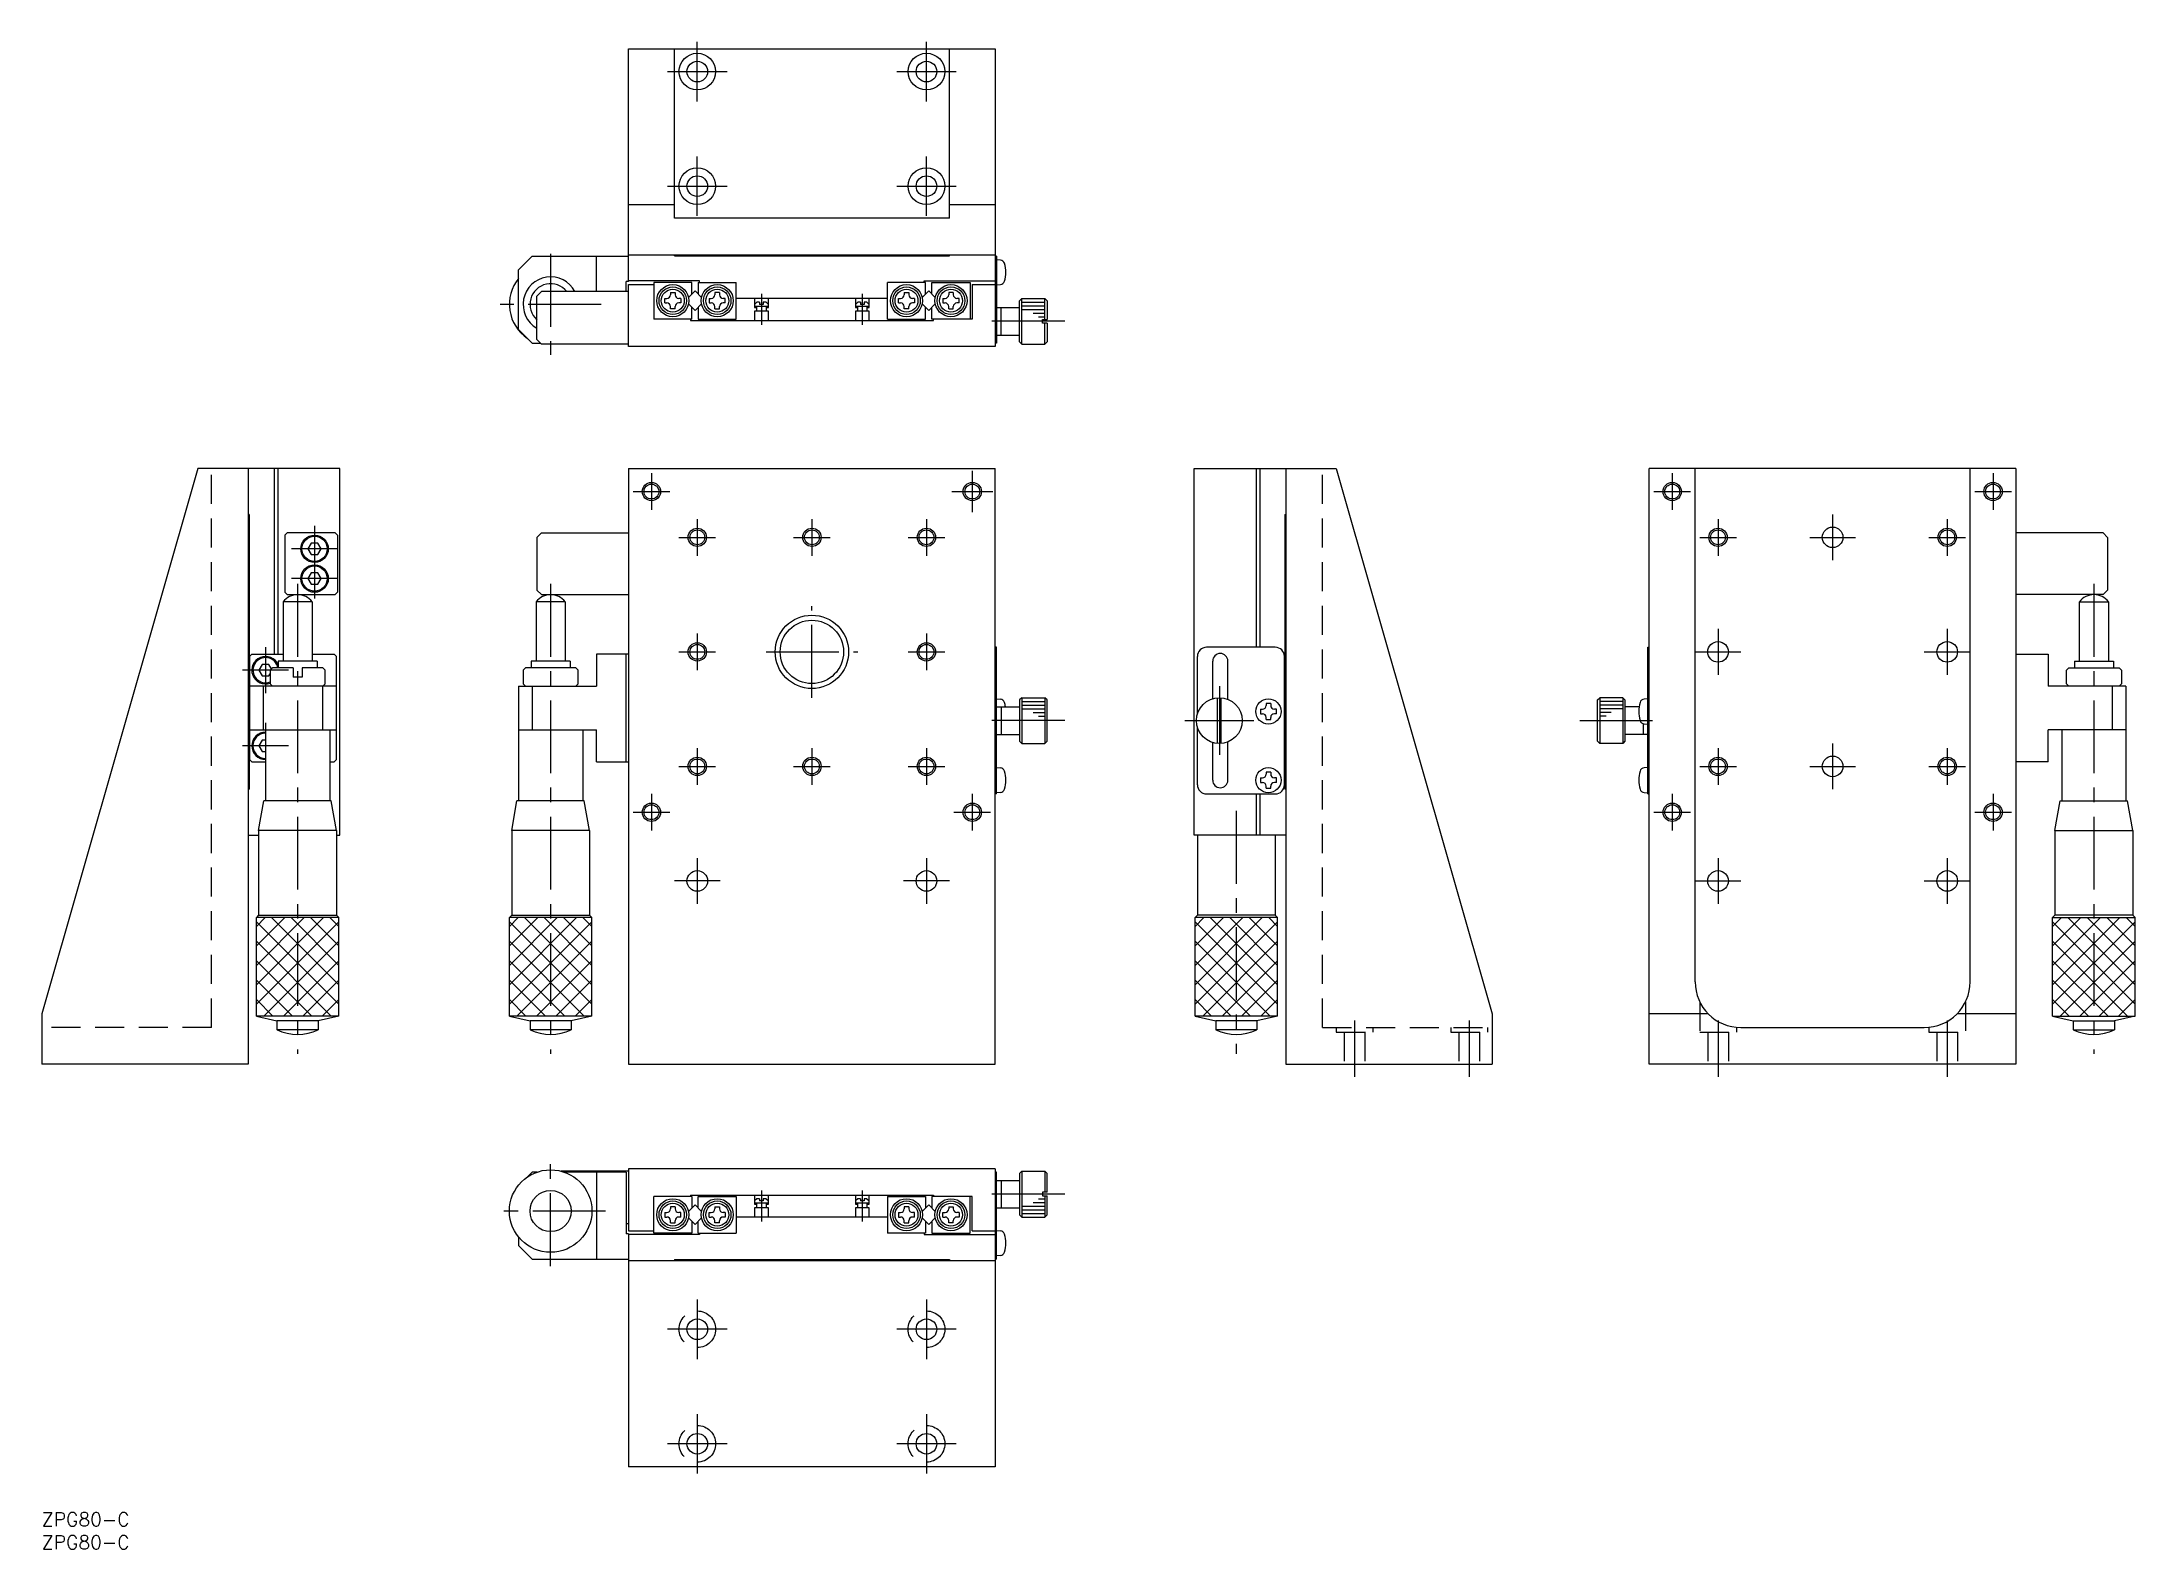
# Model space of a CAD drawing. Extents: x 0 to 457, y -8 to 321.
import ezdxf

# ---------------------------------------------------------------- set-up
doc = ezdxf.new("R2010")
doc.units = 0
doc.header["$LTSCALE"] = 0.5
doc.linetypes.add('CENTER', pattern=[50.8, 31.75, -6.35, 6.35, -6.35])
doc.linetypes.add('DASHED', pattern=[19.05, 12.7, -6.35])
for name, color, linetype in [('MSM_CENTER', 1, 'CENTER'), ('MSM_CONTINUOUS', 7, 'CONTINUOUS'), ('MSM_DASHED', 4, 'DASHED'), ('MSM_NARROW', 5, 'CONTINUOUS'), ('MSM_PART_NUMBER', 7, 'CONTINUOUS')]:
    doc.layers.add(name, color=color, linetype=linetype)
doc.styles.get("Standard").update_dxf_attribs({"font": 'txt.shx', "height": 3, "bigfont": 'bigfont.shx'})

# ---------------------------------------------------------------- blocks, each defined once
blk = doc.blocks.new('*U2')
at = {"layer": 'MSM_PART_NUMBER'}
blk.add_text('ZPG80-C', height=3, dxfattribs=at).set_placement((0, -3))
blk = doc.blocks.new('*U3')
at = {"layer": 'MSM_PART_NUMBER'}
blk.add_text('ZPG80-C', height=3, dxfattribs=at).set_placement((0, -8))

msp = doc.modelspace()

# ---------------------------------------------------------------- linework, layer by layer
at = {"layer": 'MSM_CENTER'}
for p, q in [((143, 308.01), (143, 321.01)), ((193, 308.01), (193, 321.01)), ((136.5, 314.51), (149.5, 314.51)), ((186.5, 314.51), (199.5, 314.51)), ((143, 283.01), (143, 296.01)), ((193, 283.01), (193, 296.01)), ((136.5, 289.51), (149.5, 289.51)), ((186.5, 289.51), (199.5, 289.51)), ((111, 274.71), (111, 252.71)), ((157, 266.01), (157, 259.21)), ((179, 266.01), (179, 259.21)), ((122, 263.71), (100, 263.71)), ((223.17, 260.01), (205.9, 260.01)), ((133, 226.85), (133, 218.85)), ((203, 227.35), (203, 218.35)), ((203, 226.85), (203, 218.85)), ((355.7, 226.85), (355.7, 218.85)), ((425.7, 226.85), (425.7, 218.85)), ((129, 222.85), (137, 222.85)), ((198.5, 222.85), (207.5, 222.85)), ((199, 222.85), (207, 222.85)), ((351.7, 222.85), (359.7, 222.85)), ((421.7, 222.85), (429.7, 222.85)), ((59.5, 215.35), (59.5, 198.85)), ((143, 216.85), (143, 208.85)), ((168, 216.85), (168, 208.85)), ((193, 216.85), (193, 208.85)), ((365.7, 216.85), (365.7, 208.85)), ((390.7, 217.85), (390.7, 207.85)), ((415.7, 216.85), (415.7, 208.85)), ((64.5, 210.35), (54.5, 210.35)), ((139, 212.85), (147, 212.85)), ((164, 212.85), (172, 212.85)), ((189, 212.85), (197, 212.85)), ((361.7, 212.85), (369.7, 212.85)), ((385.7, 212.85), (395.7, 212.85)), ((411.7, 212.85), (419.7, 212.85)), ((64.5, 203.85), (54.5, 203.85)), ((55.8, 202.67), (55.8, 100.09)), ((111, 202.67), (111, 100.09)), ((447.7, 202.67), (447.7, 100.09)), ((168, 177.85), (168, 197.85)), ((143, 191.85), (143, 183.85)), ((193, 191.85), (193, 183.85)), ((365.7, 192.85), (365.7, 182.85)), ((415.7, 192.85), (415.7, 182.85)), ((48.8, 188.85), (48.8, 178.85)), ((139, 187.85), (147, 187.85)), ((158, 187.85), (178, 187.85)), ((189, 187.85), (197, 187.85)), ((360.7, 187.85), (370.7, 187.85)), ((410.7, 187.85), (420.7, 187.85)), ((53.8, 183.85), (43.8, 183.85)), ((256.9, 180.35), (256.9, 165.35)), ((48.8, 172.35), (48.8, 162.35)), ((223.17, 172.85), (205.9, 172.85)), ((249.4, 172.85), (264.4, 172.85)), ((335.53, 172.85), (352.79, 172.85)), ((53.8, 167.35), (43.8, 167.35)), ((143, 166.85), (143, 158.85)), ((168, 166.85), (168, 158.85)), ((193, 166.85), (193, 158.85)), ((365.7, 166.85), (365.7, 158.85)), ((390.7, 167.85), (390.7, 157.85)), ((415.7, 166.85), (415.7, 158.85)), ((139, 162.85), (147, 162.85)), ((164, 162.85), (172, 162.85)), ((189, 162.85), (197, 162.85)), ((361.7, 162.85), (369.7, 162.85)), ((385.7, 162.85), (395.7, 162.85)), ((411.7, 162.85), (419.7, 162.85)), ((133, 156.85), (133, 148.85)), ((203, 156.85), (203, 148.85)), ((355.7, 156.85), (355.7, 148.85)), ((425.7, 156.85), (425.7, 148.85)), ((129, 152.85), (137, 152.85)), ((199, 152.85), (207, 152.85)), ((260.6, 153.13), (260.6, 100.09)), ((351.7, 152.85), (359.7, 152.85)), ((421.7, 152.85), (429.7, 152.85)), ((143, 142.85), (143, 132.85)), ((193, 142.85), (193, 132.85)), ((365.7, 142.85), (365.7, 132.85)), ((415.7, 142.85), (415.7, 132.85)), ((148, 137.85), (138, 137.85)), ((198, 137.85), (188, 137.85)), ((360.7, 137.85), (370.7, 137.85)), ((410.7, 137.85), (420.7, 137.85)), ((286.4, 107.41), (286.4, 95.13)), ((311.4, 107.41), (311.4, 95.13)), ((365.7, 107.41), (365.7, 95.13)), ((415.7, 107.41), (415.7, 95.13)), ((111, 53.8), (111, 77.8)), ((157, 70.3), (157, 63.5)), ((179, 70.3), (179, 63.5)), ((223.17, 69.5), (205.9, 69.5)), ((123, 65.8), (99, 65.8)), ((143, 46.5), (143, 33.5)), ((193, 46.5), (193, 33.5)), ((149.5, 40), (136.5, 40)), ((199.5, 40), (186.5, 40)), ((143, 21.5), (143, 8.5)), ((193, 21.5), (193, 8.5)), ((149.5, 15), (136.5, 15)), ((199.5, 15), (186.5, 15))]:
    msp.add_line(p, q, dxfattribs=at)
at = {"layer": 'MSM_CONTINUOUS'}
for p, q in [((128, 268.71), (128, 319.51)), ((128, 319.51), (208, 319.51)), ((138, 282.51), (138, 319.51)), ((198, 282.51), (198, 319.51)), ((208, 319.51), (208, 254.51)), ((128, 285.51), (138, 285.51)), ((198, 285.51), (208, 285.51)), ((198, 282.51), (138, 282.51)), ((104, 271.21), (107, 274.21)), ((107, 274.21), (128, 274.21)), ((121, 266.51), (121, 274.21)), ((128, 274.51), (208, 274.51)), ((138, 274.31), (138, 274.51)), ((138, 274.31), (198, 274.31)), ((198, 274.31), (198, 274.51)), ((208.3, 274.21), (208, 274.21)), ((208.3, 274.21), (208.3, 255.21)), ((104, 258.21), (104, 271.21)), ((209.14, 273.38), (208.3, 273.46)), ((108, 265.51), (109, 266.51)), ((108, 256.01), (108, 265.51)), ((128, 266.51), (109, 266.51)), ((127.5, 266.51), (127.5, 268.71)), ((128, 268.71), (127.5, 268.71)), ((143.5, 268.81), (128, 268.81)), ((128, 268.01), (133.5, 268.01)), ((128, 254.51), (128, 268.01)), ((141.8, 268.51), (133.5, 268.51)), ((133.5, 268.51), (133.5, 260.51)), ((135.9, 264.01), (135.9, 265.01)), ((135.9, 265.01), (136.35, 265.01)), ((137.15, 266.26), (138.15, 266.26)), ((137.15, 266.26), (137.15, 265.81)), ((138.15, 266.26), (138.15, 265.81)), ((139.4, 265.01), (138.95, 265.01)), ((139.4, 265.01), (139.4, 264.01)), ((142.5, 266.63), (141.08, 265.21)), ((141.8, 265.93), (141.8, 268.51)), ((143.92, 265.21), (142.5, 266.63)), ((143.2, 268.51), (143.2, 265.93)), ((143.2, 268.51), (151.5, 268.51)), ((143.5, 268.51), (143.5, 268.81)), ((145.6, 265.01), (145.6, 264.01)), ((145.6, 265.01), (146.05, 265.01)), ((147.85, 266.26), (146.85, 266.26)), ((146.85, 266.26), (146.85, 265.81)), ((147.85, 266.26), (147.85, 265.81)), ((149.1, 265.01), (148.65, 265.01)), ((149.1, 264.01), (149.1, 265.01)), ((151.5, 260.51), (151.5, 268.51)), ((184.5, 265.01), (151.5, 265.01)), ((155.5, 265.01), (155.5, 263.01)), ((158.5, 263.01), (158.5, 265.01)), ((177.5, 265.01), (177.5, 263.01)), ((180.5, 263.01), (180.5, 265.01)), ((192.8, 268.51), (184.5, 268.51)), ((184.5, 260.51), (184.5, 268.51)), ((186.9, 264.01), (186.9, 265.01)), ((186.9, 265.01), (187.35, 265.01)), ((188.15, 266.26), (189.15, 266.26)), ((188.15, 266.26), (188.15, 265.81)), ((189.15, 266.26), (189.15, 265.81)), ((190.4, 265.01), (189.95, 265.01)), ((190.4, 265.01), (190.4, 264.01)), ((192.08, 265.21), (193.5, 266.63)), ((192.5, 268.81), (208, 268.81)), ((192.5, 268.51), (192.5, 268.81)), ((192.8, 265.93), (192.8, 268.51)), ((193.5, 266.63), (194.92, 265.21)), ((194.2, 265.93), (194.2, 268.51)), ((194.2, 268.51), (202.5, 268.51)), ((196.6, 265.01), (196.6, 264.01)), ((196.6, 265.01), (197.05, 265.01)), ((198.85, 266.26), (197.85, 266.26)), ((197.85, 266.26), (197.85, 265.81)), ((198.85, 266.26), (198.85, 265.81)), ((200.1, 265.01), (199.65, 265.01)), ((200.1, 264.01), (200.1, 265.01)), ((202.5, 268.51), (202.5, 260.51)), ((203, 268.01), (203, 260.51)), ((203, 268.01), (208, 268.01)), ((208.3, 267.96), (209.14, 268.03)), ((213.3, 264.51), (213.8, 265.01)), ((213.8, 255.01), (213.8, 265.01)), ((213.8, 265.01), (218.8, 265.01)), ((218.8, 260.41), (218.8, 265.01)), ((218.8, 265.01), (219.3, 264.51)), ((141.8, 260.51), (133.5, 260.51)), ((135.9, 264.01), (136.35, 264.01)), ((137.15, 262.76), (137.15, 263.21)), ((138.15, 262.76), (137.15, 262.76)), ((138.15, 262.76), (138.15, 263.21)), ((139.4, 264.01), (138.95, 264.01)), ((141.08, 263.81), (142.5, 262.39)), ((141.5, 260.51), (141.5, 260.21)), ((141.8, 260.51), (141.8, 263.09)), ((142.5, 262.39), (143.92, 263.81)), ((143.2, 263.09), (143.2, 260.51)), ((143.2, 260.51), (151.5, 260.51)), ((145.6, 264.01), (146.05, 264.01)), ((146.85, 262.76), (146.85, 263.21)), ((146.85, 262.76), (147.85, 262.76)), ((147.85, 262.76), (147.85, 263.21)), ((149.1, 264.01), (148.65, 264.01)), ((156, 264.21), (155.5, 263.71)), ((158.5, 263.21), (155.5, 263.21)), ((155.5, 263.01), (156, 263.01)), ((155.5, 262.21), (155.5, 260.21)), ((158.5, 262.21), (155.5, 262.21)), ((156.6, 264.21), (156, 264.21)), ((156, 262.21), (156, 263.21)), ((156.6, 264.21), (156.6, 263.71)), ((157.4, 263.71), (156.6, 263.71)), ((158, 264.21), (157.4, 264.21)), ((157.4, 264.21), (157.4, 263.71)), ((158, 264.21), (158.5, 263.71)), ((158, 263.21), (158, 262.21)), ((158, 263.01), (158.5, 263.01)), ((158.5, 260.21), (158.5, 262.21)), ((178, 264.21), (177.5, 263.71)), ((180.5, 263.21), (177.5, 263.21)), ((177.5, 263.01), (178, 263.01)), ((177.5, 262.21), (177.5, 260.21)), ((180.5, 262.21), (177.5, 262.21)), ((178.6, 264.21), (178, 264.21)), ((178, 262.21), (178, 263.21)), ((178.6, 264.21), (178.6, 263.71)), ((179.4, 263.71), (178.6, 263.71)), ((180, 264.21), (179.4, 264.21)), ((179.4, 264.21), (179.4, 263.71)), ((180, 264.21), (180.5, 263.71)), ((180, 263.21), (180, 262.21)), ((180, 263.01), (180.5, 263.01)), ((180.5, 260.21), (180.5, 262.21)), ((184.5, 260.51), (192.8, 260.51)), ((186.9, 264.01), (187.35, 264.01)), ((188.15, 262.76), (188.15, 263.21)), ((189.15, 262.76), (188.15, 262.76)), ((189.15, 262.76), (189.15, 263.21)), ((190.4, 264.01), (189.95, 264.01)), ((193.5, 262.39), (192.08, 263.81)), ((192.8, 260.51), (192.8, 263.09)), ((194.92, 263.81), (193.5, 262.39)), ((194.2, 260.51), (194.2, 263.09)), ((203, 260.51), (194.2, 260.51)), ((194.5, 260.21), (194.5, 260.51)), ((196.6, 264.01), (197.05, 264.01)), ((197.85, 262.76), (197.85, 263.21)), ((197.85, 262.76), (198.85, 262.76)), ((198.85, 262.76), (198.85, 263.21)), ((200.1, 264.01), (199.65, 264.01)), ((208.3, 263.01), (213.3, 263.01)), ((209.3, 257.01), (209.3, 263.01)), ((213.3, 255.51), (213.3, 264.51)), ((218.3, 260.41), (219.3, 260.41)), ((218.3, 259.61), (218.3, 260.41)), ((219.3, 264.51), (219.3, 260.41)), ((107, 255.21), (104, 258.21)), ((109, 255.01), (108, 256.01)), ((141.5, 260.21), (194.5, 260.21)), ((208.3, 257.01), (213.3, 257.01)), ((219.3, 259.61), (218.3, 259.61)), ((218.8, 255.01), (218.8, 259.61)), ((219.3, 259.61), (219.3, 255.51)), ((107, 255.21), (108.8, 255.21)), ((128, 255.01), (109, 255.01)), ((208, 254.51), (128, 254.51)), ((208.3, 255.21), (208, 255.21)), ((213.8, 255.01), (213.3, 255.51)), ((213.8, 255.01), (218.8, 255.01)), ((219.3, 255.51), (218.8, 255.01)), ((34, 227.85), (0, 108.85)), ((65, 227.85), (34, 227.85)), ((45, 227.85), (45, 97.85)), ((50.7, 227.85), (50.7, 187.35)), ((51.5, 227.85), (51.5, 187.35)), ((65, 147.85), (65, 227.85)), ((128, 227.85), (128, 97.85)), ((128, 227.85), (208, 227.85)), ((208, 97.85), (208, 227.85)), ((251.4, 227.85), (282.4, 227.85)), ((251.4, 147.85), (251.4, 227.85)), ((264.9, 227.85), (264.9, 188.85)), ((265.7, 227.85), (265.7, 188.85)), ((271.4, 227.85), (271.4, 97.85)), ((282.4, 227.85), (316.4, 108.85)), ((350.7, 97.85), (350.7, 227.85)), ((430.7, 227.85), (350.7, 227.85)), ((360.7, 115.85), (360.7, 227.85)), ((420.7, 115.85), (420.7, 227.85)), ((430.7, 227.85), (430.7, 97.85)), ((45.2, 217.85), (45, 217.85)), ((45.2, 217.85), (45.2, 157.85)), ((271.2, 217.85), (271.4, 217.85)), ((271.2, 217.85), (271.2, 157.85)), ((53.5, 213.85), (53, 213.35)), ((53, 213.35), (53, 200.85)), ((64, 213.85), (53.5, 213.85)), ((58.78, 211.6), (58.06, 210.35)), ((58.06, 210.35), (58.78, 209.1)), ((60.22, 211.6), (58.78, 211.6)), ((60.94, 210.35), (60.22, 211.6)), ((60.22, 209.1), (60.94, 210.35)), ((64.5, 213.35), (64, 213.85)), ((64.5, 213.35), (64.5, 200.85)), ((108, 212.85), (109, 213.85)), ((108, 212.85), (108, 201.35)), ((109, 213.85), (128, 213.85)), ((449.7, 213.85), (430.7, 213.85)), ((450.7, 212.85), (449.7, 213.85)), ((450.7, 212.85), (450.7, 201.35)), ((58.78, 209.1), (60.22, 209.1)), ((58.78, 205.1), (58.06, 203.85)), ((58.06, 203.85), (58.78, 202.6)), ((60.22, 205.1), (58.78, 205.1)), ((58.78, 202.6), (60.22, 202.6)), ((60.94, 203.85), (60.22, 205.1)), ((60.22, 202.6), (60.94, 203.85)), ((109, 200.35), (108, 201.35)), ((449.7, 200.35), (450.7, 201.35)), ((58.98, 198.78), (52.63, 198.78)), ((52.63, 198.78), (52.63, 185.85)), ((53, 200.85), (53.5, 200.35)), ((53.5, 200.35), (64, 200.35)), ((58.98, 198.78), (58.98, 185.85)), ((64, 200.35), (64.5, 200.85)), ((114.17, 198.78), (107.82, 198.78)), ((107.82, 198.78), (107.82, 185.85)), ((109, 200.35), (128, 200.35)), ((114.17, 198.78), (114.17, 185.85)), ((449.7, 200.35), (430.7, 200.35)), ((444.52, 198.78), (450.87, 198.78)), ((444.52, 198.78), (444.52, 185.85)), ((450.87, 198.78), (450.87, 185.85)), ((45.8, 187.35), (45.3, 186.85)), ((45.8, 187.35), (52.63, 187.35)), ((58.98, 187.35), (63.8, 187.35)), ((64.3, 186.85), (63.8, 187.35)), ((121, 187.35), (121, 180.35)), ((128, 187.35), (121, 187.35)), ((127.5, 163.85), (127.5, 187.35)), ((208.3, 188.85), (208, 188.85)), ((208.3, 156.85), (208.3, 188.85)), ((269.1, 188.85), (254.1, 188.85)), ((350.4, 156.85), (350.4, 188.85)), ((350.4, 188.85), (350.7, 188.85)), ((430.7, 187.35), (437.7, 187.35)), ((437.7, 187.35), (437.7, 180.35)), ((45.3, 186.85), (45.3, 164.35)), ((48.08, 185.1), (47.36, 183.85)), ((47.36, 183.85), (48.08, 182.6)), ((49.52, 185.1), (48.08, 185.1)), ((50.08, 184.13), (49.52, 185.1)), ((49.52, 182.6), (49.8, 183.08)), ((50.3, 184.35), (49.8, 183.85)), ((49.8, 183.85), (49.8, 180.85)), ((54.8, 184.35), (50.3, 184.35)), ((51.55, 185.85), (51.55, 184.35)), ((60.05, 185.85), (51.55, 185.85)), ((54.8, 184.35), (54.8, 182.35)), ((56.8, 184.35), (56.8, 182.35)), ((61.3, 184.35), (56.8, 184.35)), ((60.05, 185.85), (60.05, 184.35)), ((61.3, 184.35), (61.8, 183.85)), ((61.8, 180.85), (61.8, 183.85)), ((64.3, 164.35), (64.3, 186.85)), ((105.5, 184.35), (105, 183.85)), ((105, 183.85), (105, 180.85)), ((116.5, 184.35), (105.5, 184.35)), ((106.75, 185.85), (106.75, 184.35)), ((115.25, 185.85), (106.75, 185.85)), ((115.25, 185.85), (115.25, 184.35)), ((116.5, 184.35), (117, 183.85)), ((117, 180.85), (117, 183.85)), ((252.1, 174.25), (252.1, 186.85)), ((255.45, 177.63), (255.45, 185.85)), ((258.75, 177.49), (258.75, 185.85)), ((271.1, 158.85), (271.1, 186.85)), ((442.2, 184.35), (441.7, 183.85)), ((441.7, 180.85), (441.7, 183.85)), ((442.2, 184.35), (453.2, 184.35)), ((443.45, 185.85), (443.45, 184.35)), ((443.45, 185.85), (451.95, 185.85)), ((451.95, 185.85), (451.95, 184.35)), ((453.2, 184.35), (453.7, 183.85)), ((453.7, 183.85), (453.7, 180.85)), ((64.3, 180.35), (45.3, 180.35)), ((48.08, 182.6), (49.52, 182.6)), ((48.3, 180.35), (48.3, 170.85)), ((50.3, 180.35), (49.8, 180.85)), ((56.8, 182.35), (54.8, 182.35)), ((61.8, 180.85), (61.3, 180.35)), ((61.3, 170.85), (61.3, 180.35)), ((104, 180.35), (121, 180.35)), ((104, 180.35), (104, 170.85)), ((105.5, 180.35), (105, 180.85)), ((107, 180.35), (107, 170.85)), ((117, 180.85), (116.5, 180.35)), ((454.7, 180.35), (437.7, 180.35)), ((441.7, 180.85), (442.2, 180.35)), ((451.7, 180.35), (451.7, 170.85)), ((453.2, 180.35), (453.7, 180.85)), ((454.7, 180.35), (454.7, 155.35)), ((208.3, 177.6), (209.14, 177.52)), ((208.3, 175.85), (213.3, 175.85)), ((209.3, 175.85), (209.3, 169.85)), ((213.8, 177.85), (213.3, 177.35)), ((213.3, 177.35), (213.3, 168.35)), ((213.8, 177.85), (213.8, 167.85)), ((213.8, 177.85), (218.8, 177.85)), ((218.8, 177.85), (218.8, 167.85)), ((219.3, 177.35), (218.8, 177.85)), ((219.3, 168.35), (219.3, 177.35)), ((256.5, 167.86), (256.5, 177.83)), ((257.3, 167.86), (257.3, 177.83)), ((265.85, 175.35), (265.85, 174.35)), ((265.85, 175.35), (266.3, 175.35)), ((265.85, 174.35), (266.3, 174.35)), ((268.1, 176.6), (267.1, 176.6)), ((267.1, 176.6), (267.1, 176.15)), ((267.1, 173.1), (267.1, 173.55)), ((268.1, 176.6), (268.1, 176.15)), ((268.1, 173.1), (268.1, 173.55)), ((269.35, 175.35), (268.9, 175.35)), ((269.35, 174.35), (268.9, 174.35)), ((269.35, 174.35), (269.35, 175.35)), ((339.4, 177.35), (339.9, 177.85)), ((339.4, 168.35), (339.4, 177.35)), ((339.9, 177.85), (339.9, 167.85)), ((344.9, 177.85), (339.9, 177.85)), ((344.9, 177.85), (344.9, 167.85)), ((344.9, 177.85), (345.4, 177.35)), ((345.4, 177.35), (345.4, 168.35)), ((348.47, 175.85), (345.4, 175.85)), ((350.4, 177.6), (349.55, 177.52)), ((45.3, 170.85), (64.3, 170.85)), ((48.8, 170.85), (48.8, 155.35)), ((62.8, 170.85), (62.8, 155.35)), ((104, 170.85), (104, 155.35)), ((104, 170.85), (121, 170.85)), ((118, 170.85), (118, 155.35)), ((121, 163.85), (121, 170.85)), ((208.3, 169.85), (213.3, 169.85)), ((252.1, 158.85), (252.1, 171.45)), ((267.1, 173.1), (268.1, 173.1)), ((350.4, 169.85), (345.4, 169.85)), ((349.4, 172.2), (349.4, 169.85)), ((349.55, 172.17), (350.4, 172.1)), ((437.7, 163.85), (437.7, 170.85)), ((454.7, 170.85), (437.7, 170.85)), ((440.7, 170.85), (440.7, 155.35)), ((48.08, 168.6), (47.36, 167.35)), ((47.36, 167.35), (48.08, 166.1)), ((48.8, 168.6), (48.08, 168.6)), ((48.08, 166.1), (48.8, 166.1)), ((213.3, 168.35), (213.8, 167.85)), ((213.8, 167.85), (218.8, 167.85)), ((218.8, 167.85), (219.3, 168.35)), ((255.45, 159.85), (255.45, 168.06)), ((258.75, 159.85), (258.75, 168.2)), ((339.9, 167.85), (339.4, 168.35)), ((344.9, 167.85), (339.9, 167.85)), ((345.4, 168.35), (344.9, 167.85)), ((45.3, 164.35), (45.8, 163.85)), ((45.8, 163.85), (48.8, 163.85)), ((62.8, 163.85), (63.8, 163.85)), ((63.8, 163.85), (64.3, 164.35)), ((121, 163.85), (128, 163.85)), ((208.3, 162.6), (209.14, 162.52)), ((265.85, 160.35), (265.85, 159.35)), ((265.85, 160.35), (266.3, 160.35)), ((268.1, 161.6), (267.1, 161.6)), ((267.1, 161.6), (267.1, 161.15)), ((268.1, 161.6), (268.1, 161.15)), ((269.35, 160.35), (268.9, 160.35)), ((269.35, 159.35), (269.35, 160.35)), ((350.4, 162.6), (349.55, 162.52)), ((437.7, 163.85), (430.7, 163.85)), ((45, 157.85), (45.2, 157.85)), ((47.3, 148.85), (48.45, 155.35)), ((63.15, 155.35), (48.45, 155.35)), ((64.3, 148.85), (63.15, 155.35)), ((102.5, 148.85), (103.64, 155.35)), ((118.35, 155.35), (103.64, 155.35)), ((119.5, 148.85), (118.35, 155.35)), ((208.3, 156.85), (208, 156.85)), ((209.14, 157.17), (208.3, 157.1)), ((254.1, 156.85), (269.1, 156.85)), ((264.9, 156.85), (264.9, 147.85)), ((265.7, 156.85), (265.7, 147.85)), ((265.85, 159.35), (266.3, 159.35)), ((267.1, 158.1), (267.1, 158.55)), ((267.1, 158.1), (268.1, 158.1)), ((268.1, 158.1), (268.1, 158.55)), ((269.35, 159.35), (268.9, 159.35)), ((271.4, 157.85), (271.2, 157.85)), ((349.55, 157.17), (350.4, 157.1)), ((350.4, 156.85), (350.7, 156.85)), ((439.2, 148.85), (440.35, 155.35)), ((440.35, 155.35), (455.05, 155.35)), ((456.2, 148.85), (455.05, 155.35)), ((45, 147.85), (47.3, 147.85)), ((47.3, 148.85), (47.3, 130.35)), ((64.3, 148.85), (47.3, 148.85)), ((64.3, 148.85), (64.3, 130.35)), ((64.3, 147.85), (65, 147.85)), ((119.5, 148.85), (102.5, 148.85)), ((102.5, 148.85), (102.5, 130.35)), ((119.5, 148.85), (119.5, 130.35)), ((271.4, 147.85), (251.4, 147.85)), ((252.1, 147.85), (252.1, 130.35)), ((269.1, 147.85), (269.1, 130.35)), ((439.2, 148.85), (456.2, 148.85)), ((439.2, 148.85), (439.2, 130.35)), ((456.2, 148.85), (456.2, 130.35)), ((47.3, 130.35), (46.8, 129.85)), ((64.8, 129.85), (46.8, 129.85)), ((46.8, 108.35), (46.8, 129.85)), ((47.3, 130.35), (64.3, 130.35)), ((64.3, 130.35), (64.8, 129.85)), ((64.8, 108.35), (64.8, 129.85)), ((102.5, 130.35), (102, 129.85)), ((120, 129.85), (102, 129.85)), ((102, 108.35), (102, 129.85)), ((102.5, 130.35), (119.5, 130.35)), ((119.5, 130.35), (120, 129.85)), ((120, 108.35), (120, 129.85)), ((252.1, 130.35), (251.6, 129.85)), ((269.6, 129.85), (251.6, 129.85)), ((251.6, 108.35), (251.6, 129.85)), ((269.1, 130.35), (252.1, 130.35)), ((269.1, 130.35), (269.6, 129.85)), ((269.6, 108.35), (269.6, 129.85)), ((439.2, 130.35), (438.7, 129.85)), ((438.7, 129.85), (456.7, 129.85)), ((438.7, 108.35), (438.7, 129.85)), ((456.2, 130.35), (439.2, 130.35)), ((456.2, 130.35), (456.7, 129.85)), ((456.7, 108.35), (456.7, 129.85)), ((0, 108.85), (0, 97.85)), ((64.8, 108.35), (46.8, 108.35)), ((46.8, 108.35), (51.3, 107.35)), ((60.3, 107.35), (51.3, 107.35)), ((51.3, 107.35), (51.3, 105.35)), ((60.3, 105.35), (51.3, 105.35)), ((64.8, 108.35), (60.3, 107.35)), ((60.3, 107.35), (60.3, 105.35)), ((120, 108.35), (102, 108.35)), ((102, 108.35), (106.5, 107.35)), ((115.5, 107.35), (106.5, 107.35)), ((106.5, 107.35), (106.5, 105.35)), ((115.5, 105.35), (106.5, 105.35)), ((120, 108.35), (115.5, 107.35)), ((115.5, 107.35), (115.5, 105.35)), ((269.6, 108.35), (251.6, 108.35)), ((251.6, 108.35), (256.1, 107.35)), ((265.1, 107.35), (256.1, 107.35)), ((256.1, 107.35), (256.1, 105.35)), ((265.1, 105.35), (256.1, 105.35)), ((269.6, 108.35), (265.1, 107.35)), ((265.1, 107.35), (265.1, 105.35)), ((316.4, 108.85), (316.4, 97.85)), ((363.56, 108.85), (350.7, 108.85)), ((370.7, 105.85), (410.7, 105.85)), ((430.7, 108.85), (417.84, 108.85)), ((438.7, 108.35), (456.7, 108.35)), ((438.7, 108.35), (443.2, 107.35)), ((443.2, 107.35), (452.2, 107.35)), ((443.2, 107.35), (443.2, 105.35)), ((443.2, 105.35), (452.2, 105.35)), ((456.7, 108.35), (452.2, 107.35)), ((452.2, 107.35), (452.2, 105.35)), ((45, 97.85), (0, 97.85)), ((128, 97.85), (208, 97.85)), ((271.4, 97.85), (316.4, 97.85)), ((430.7, 97.85), (350.7, 97.85)), ((107, 74.3), (105.95, 73.25)), ((108.04, 74.3), (107, 74.3)), ((128, 74.5), (113.3, 74.5)), ((127.5, 74.3), (113.96, 74.3)), ((121, 74.3), (121, 55.3)), ((127.5, 74.3), (127.5, 60.8)), ((208, 75), (128, 75)), ((128, 75), (128, 61.5)), ((208, 75), (208, 10)), ((208.3, 74.3), (208, 74.3)), ((208.3, 55.3), (208.3, 74.3)), ((213.8, 74.5), (213.3, 74)), ((213.3, 74), (213.3, 65)), ((213.8, 74.5), (213.8, 64.5)), ((213.8, 74.5), (218.8, 74.5)), ((218.8, 74.5), (218.8, 69.9)), ((219.3, 74), (218.8, 74.5)), ((219.3, 69.9), (219.3, 74)), ((141.8, 69), (133.5, 69)), ((133.5, 61), (133.5, 69)), ((141.5, 69.3), (141.5, 69)), ((141.5, 69.3), (194.5, 69.3)), ((141.8, 69), (141.8, 66.42)), ((143.2, 66.42), (143.2, 69)), ((143.2, 69), (151.5, 69)), ((151.5, 69), (151.5, 61)), ((155.5, 69.3), (155.5, 67.3)), ((158.5, 67.3), (158.5, 69.3)), ((177.5, 69.3), (177.5, 67.3)), ((180.5, 67.3), (180.5, 69.3)), ((184.5, 69), (192.8, 69)), ((184.5, 69), (184.5, 61)), ((192.8, 69), (192.8, 66.42)), ((194.2, 69), (194.2, 66.42)), ((203, 69), (194.2, 69)), ((194.5, 69.3), (194.5, 69)), ((202.5, 61), (202.5, 69)), ((203, 61.5), (203, 69)), ((208.3, 72.5), (213.3, 72.5)), ((209.3, 72.5), (209.3, 66.5)), ((219.3, 69.9), (218.3, 69.9)), ((218.3, 69.9), (218.3, 69.1)), ((218.3, 69.1), (219.3, 69.1)), ((218.8, 69.1), (218.8, 64.5)), ((219.3, 65), (219.3, 69.1)), ((135.9, 65.5), (135.9, 64.5)), ((135.9, 65.5), (136.35, 65.5)), ((135.9, 64.5), (136.35, 64.5)), ((138.15, 66.75), (137.15, 66.75)), ((137.15, 66.75), (137.15, 66.3)), ((138.15, 66.75), (138.15, 66.3)), ((139.4, 65.5), (138.95, 65.5)), ((139.4, 64.5), (138.95, 64.5)), ((139.4, 64.5), (139.4, 65.5)), ((141.08, 65.7), (142.5, 67.12)), ((142.5, 62.88), (141.08, 64.3)), ((142.5, 67.12), (143.92, 65.7)), ((143.92, 64.3), (142.5, 62.88)), ((145.6, 64.5), (145.6, 65.5)), ((145.6, 65.5), (146.05, 65.5)), ((145.6, 64.5), (146.05, 64.5)), ((146.85, 66.75), (147.85, 66.75)), ((146.85, 66.75), (146.85, 66.3)), ((147.85, 66.75), (147.85, 66.3)), ((149.1, 65.5), (148.65, 65.5)), ((149.1, 64.5), (148.65, 64.5)), ((149.1, 65.5), (149.1, 64.5)), ((184.5, 64.5), (151.5, 64.5)), ((156, 68.5), (155.5, 68)), ((158.5, 67.5), (155.5, 67.5)), ((155.5, 67.3), (156, 67.3)), ((155.5, 66.5), (155.5, 64.5)), ((158.5, 66.5), (155.5, 66.5)), ((156.6, 68.5), (156, 68.5)), ((156, 66.5), (156, 67.5)), ((156.6, 68.5), (156.6, 68)), ((157.4, 68), (156.6, 68)), ((158, 68.5), (157.4, 68.5)), ((157.4, 68.5), (157.4, 68)), ((158, 68.5), (158.5, 68)), ((158, 67.5), (158, 66.5)), ((158, 67.3), (158.5, 67.3)), ((158.5, 64.5), (158.5, 66.5)), ((178, 68.5), (177.5, 68)), ((180.5, 67.5), (177.5, 67.5)), ((177.5, 67.3), (178, 67.3)), ((177.5, 66.5), (177.5, 64.5)), ((180.5, 66.5), (177.5, 66.5)), ((178.6, 68.5), (178, 68.5)), ((178, 66.5), (178, 67.5)), ((178.6, 68.5), (178.6, 68)), ((179.4, 68), (178.6, 68)), ((180, 68.5), (179.4, 68.5)), ((179.4, 68.5), (179.4, 68)), ((180, 68.5), (180.5, 68)), ((180, 67.5), (180, 66.5)), ((180, 67.3), (180.5, 67.3)), ((180.5, 64.5), (180.5, 66.5)), ((186.9, 65.5), (186.9, 64.5)), ((186.9, 65.5), (187.35, 65.5)), ((186.9, 64.5), (187.35, 64.5)), ((189.15, 66.75), (188.15, 66.75)), ((188.15, 66.75), (188.15, 66.3)), ((189.15, 66.75), (189.15, 66.3)), ((190.4, 65.5), (189.95, 65.5)), ((190.4, 64.5), (189.95, 64.5)), ((190.4, 64.5), (190.4, 65.5)), ((193.5, 67.12), (192.08, 65.7)), ((192.08, 64.3), (193.5, 62.88)), ((194.92, 65.7), (193.5, 67.12)), ((193.5, 62.88), (194.92, 64.3)), ((196.6, 64.5), (196.6, 65.5)), ((196.6, 65.5), (197.05, 65.5)), ((196.6, 64.5), (197.05, 64.5)), ((197.85, 66.75), (198.85, 66.75)), ((197.85, 66.75), (197.85, 66.3)), ((198.85, 66.75), (198.85, 66.3)), ((200.1, 65.5), (199.65, 65.5)), ((200.1, 64.5), (199.65, 64.5)), ((200.1, 65.5), (200.1, 64.5)), ((208.3, 66.5), (213.3, 66.5)), ((213.3, 65), (213.8, 64.5)), ((213.8, 64.5), (218.8, 64.5)), ((218.8, 64.5), (219.3, 65)), ((104, 60.14), (104, 58.3)), ((128, 63), (127.5, 63)), ((128, 60.8), (127.5, 60.8)), ((128, 61.5), (133.5, 61.5)), ((128, 60.8), (128, 10)), ((143.5, 60.7), (128, 60.7)), ((141.8, 61), (133.5, 61)), ((137.15, 63.25), (137.15, 63.7)), ((137.15, 63.25), (138.15, 63.25)), ((138.15, 63.25), (138.15, 63.7)), ((141.8, 63.58), (141.8, 61)), ((143.2, 61), (143.2, 63.58)), ((143.2, 61), (151.5, 61)), ((143.5, 61), (143.5, 60.7)), ((146.85, 63.25), (146.85, 63.7)), ((147.85, 63.25), (146.85, 63.25)), ((147.85, 63.25), (147.85, 63.7)), ((192.8, 61), (184.5, 61)), ((188.15, 63.25), (188.15, 63.7)), ((188.15, 63.25), (189.15, 63.25)), ((189.15, 63.25), (189.15, 63.7)), ((192.5, 61), (192.5, 60.7)), ((192.5, 60.7), (208, 60.7)), ((192.8, 63.58), (192.8, 61)), ((194.2, 63.58), (194.2, 61)), ((194.2, 61), (202.5, 61)), ((197.85, 63.25), (197.85, 63.7)), ((198.85, 63.25), (197.85, 63.25)), ((198.85, 63.25), (198.85, 63.7)), ((203, 61.5), (208, 61.5)), ((208.3, 61.55), (209.14, 61.48)), ((104, 58.3), (107, 55.3)), ((107, 55.3), (128, 55.3)), ((128, 55), (208, 55)), ((138, 55.2), (138, 55)), ((138, 55.2), (198, 55.2)), ((198, 55.2), (198, 55)), ((208.3, 55.3), (208, 55.3)), ((209.14, 56.12), (208.3, 56.05)), ((208, 10), (128, 10))]:
    msp.add_line(p, q, dxfattribs=at)
for centre, radius in [((143, 314.51), 4), ((143, 314.51), 2.25), ((193, 314.51), 4), ((193, 314.51), 2.25), ((143, 289.51), 4), ((193, 289.51), 4), ((143, 289.51), 2.25), ((193, 289.51), 2.25), ((137.65, 264.51), 3.5), ((137.65, 264.51), 3), ((137.65, 264.51), 2.5), ((147.35, 264.51), 3.5), ((147.35, 264.51), 3), ((147.35, 264.51), 2.5), ((188.65, 264.51), 3.5), ((188.65, 264.51), 3), ((188.65, 264.51), 2.5), ((198.35, 264.51), 3.5), ((198.35, 264.51), 3), ((198.35, 264.51), 2.5), ((133, 222.85), 1.62), ((203, 222.85), 1.62), ((355.7, 222.85), 1.62), ((425.7, 222.85), 1.62), ((390.7, 212.85), 2.25), ((59.5, 210.35), 3), ((59.5, 210.35), 2.75), ((143, 212.85), 1.62), ((168, 212.85), 1.62), ((193, 212.85), 1.62), ((365.7, 212.85), 1.62), ((415.7, 212.85), 1.62), ((59.5, 203.85), 3), ((59.5, 203.85), 2.75), ((168, 187.85), 6.92), ((143, 187.85), 1.62), ((193, 187.85), 1.62), ((365.7, 187.85), 2.25), ((415.7, 187.85), 2.25), ((256.9, 172.85), 5), ((267.6, 174.85), 2.75), ((143, 162.85), 1.62), ((168, 162.85), 1.62), ((193, 162.85), 1.62), ((365.7, 162.85), 1.62), ((390.7, 162.85), 2.25), ((415.7, 162.85), 1.62), ((267.6, 159.85), 2.75), ((133, 152.85), 1.62), ((203, 152.85), 1.62), ((355.7, 152.85), 1.62), ((425.7, 152.85), 1.62), ((143, 137.85), 2.25), ((193, 137.85), 2.25), ((365.7, 137.85), 2.25), ((415.7, 137.85), 2.25), ((111, 65.8), 9), ((111, 65.8), 4.5), ((137.65, 65), 3.5), ((137.65, 65), 3), ((137.65, 65), 2.5), ((147.35, 65), 3.5), ((147.35, 65), 3), ((147.35, 65), 2.5), ((188.65, 65), 3.5), ((188.65, 65), 3), ((188.65, 65), 2.5), ((198.35, 65), 3.5), ((198.35, 65), 3), ((198.35, 65), 2.5), ((143, 40), 2.25), ((193, 40), 2.25), ((143, 15), 2.25), ((193, 15), 2.25)]:
    msp.add_circle(centre, radius, dxfattribs=at)
for centre, radius, start, end in [((111, 263.71), 6, 27.8181, 240), ((209.06, 272.39), 1, 16.257, 85), ((203.3, 270.71), 7, 343.743, 16.257), ((111, 263.71), 9, 141.0575, 235.8594), ((111, 263.71), 4.5, 38.4786, 228.1897), ((136.35, 265.81), 0.8, 270, 0), ((138.95, 265.81), 0.8, 180, 270), ((146.05, 265.81), 0.8, 270, 0), ((148.65, 265.81), 0.8, 180, 270), ((187.35, 265.81), 0.8, 270, 0), ((189.95, 265.81), 0.8, 180, 270), ((197.05, 265.81), 0.8, 270, 0), ((199.65, 265.81), 0.8, 180, 270), ((209.06, 269.03), 1, 275, 343.743), ((136.35, 263.21), 0.8, 0, 90), ((138.95, 263.21), 0.8, 90, 180), ((146.05, 263.21), 0.8, 0, 90), ((148.65, 263.21), 0.8, 90, 180), ((187.35, 263.21), 0.8, 0, 90), ((189.95, 263.21), 0.8, 90, 180), ((197.05, 263.21), 0.8, 0, 90), ((199.65, 263.21), 0.8, 90, 180), ((55.8, 196.35), 4, 37.4626, 142.5374), ((111, 196.35), 4, 37.4626, 142.5374), ((447.7, 196.35), 4, 37.4626, 142.5374), ((254.1, 186.85), 2, 90, 180), ((257.1, 185.85), 1.65, 0, 180), ((269.1, 186.85), 2, 0, 90), ((48.8, 183.85), 3, 23.5564, 289.4712), ((48.8, 183.85), 2.75, 10.4757, 291.3237), ((209.06, 176.53), 1, 16.257, 85), ((203.3, 174.85), 7, 8.2132, 16.257), ((266.3, 176.15), 0.8, 270, 0), ((266.3, 173.55), 0.8, 0, 90), ((268.9, 176.15), 0.8, 180, 270), ((268.9, 173.55), 0.8, 90, 180), ((355.4, 174.85), 7, 163.743, 196.257), ((349.64, 176.53), 1, 95, 163.743), ((48.8, 167.35), 3, 90, 270), ((48.8, 167.35), 2.75, 90, 270), ((349.64, 173.17), 1, 196.257, 265), ((209.06, 161.53), 1, 16.257, 85), ((203.3, 159.85), 7, 343.743, 16.257), ((257.1, 159.85), 1.65, 180, 0), ((266.3, 161.15), 0.8, 270, 0), ((268.9, 161.15), 0.8, 180, 270), ((355.4, 159.85), 7, 163.743, 196.257), ((349.64, 161.53), 1, 95, 163.743), ((209.06, 158.17), 1, 275, 343.743), ((254.1, 158.85), 2, 180, 270), ((266.3, 158.55), 0.8, 0, 90), ((268.9, 158.55), 0.8, 90, 180), ((269.1, 158.85), 2, 270, 0), ((349.64, 158.17), 1, 196.257, 265), ((370.7, 115.85), 10, 180, 270), ((410.7, 115.85), 10, 270, 0), ((55.8, 114.97), 10.62, 244.9424, 295.0576), ((111, 114.97), 10.62, 244.9424, 295.0576), ((260.6, 114.97), 10.62, 244.9424, 295.0576), ((447.7, 114.97), 10.62, 244.9424, 295.0576), ((136.35, 66.3), 0.8, 270, 0), ((136.35, 63.7), 0.8, 0, 90), ((138.95, 66.3), 0.8, 180, 270), ((138.95, 63.7), 0.8, 90, 180), ((146.05, 66.3), 0.8, 270, 0), ((146.05, 63.7), 0.8, 0, 90), ((148.65, 66.3), 0.8, 180, 270), ((148.65, 63.7), 0.8, 90, 180), ((187.35, 66.3), 0.8, 270, 0), ((187.35, 63.7), 0.8, 0, 90), ((189.95, 66.3), 0.8, 180, 270), ((189.95, 63.7), 0.8, 90, 180), ((197.05, 66.3), 0.8, 270, 0), ((197.05, 63.7), 0.8, 0, 90), ((199.65, 66.3), 0.8, 180, 270), ((199.65, 63.7), 0.8, 90, 180), ((209.06, 60.48), 1, 16.257, 85), ((203.3, 58.8), 7, 343.743, 16.257), ((209.06, 57.12), 1, 275, 343.743)]:
    msp.add_arc(centre, radius, start, end, dxfattribs=at)
at = {"layer": 'MSM_DASHED'}
for p, q in [((37, 105.85), (37, 227.85)), ((279.4, 105.85), (279.4, 227.85)), ((361.7, 111.49), (361.7, 104.85)), ((419.7, 111.49), (419.7, 104.85)), ((37, 105.85), (0, 105.85)), ((279.4, 105.85), (316.4, 105.85)), ((282.4, 105.85), (282.4, 104.85)), ((290.4, 105.85), (290.4, 104.85)), ((307.4, 105.85), (307.4, 104.85)), ((315.4, 105.85), (315.4, 104.85)), ((369.7, 105.9), (369.7, 104.85)), ((411.7, 105.9), (411.7, 104.85)), ((282.4, 104.85), (290.4, 104.85)), ((284.15, 104.85), (284.15, 97.85)), ((288.65, 104.85), (288.65, 97.85)), ((307.4, 104.85), (315.4, 104.85)), ((309.15, 104.85), (309.15, 97.85)), ((313.65, 104.85), (313.65, 97.85)), ((361.7, 104.85), (369.7, 104.85)), ((363.45, 104.85), (363.45, 97.85)), ((367.95, 104.85), (367.95, 97.85)), ((411.7, 104.85), (419.7, 104.85)), ((413.45, 104.85), (413.45, 97.85)), ((417.95, 104.85), (417.95, 97.85))]:
    msp.add_line(p, q, dxfattribs=at)
for centre in [(143, 40), (193, 40), (143, 15), (193, 15)]:
    msp.add_circle(centre, 4, dxfattribs=at)
at = {"layer": 'MSM_NARROW'}
for p, q in [((213.8, 264.21), (218.8, 264.21)), ((213.8, 263.41), (218.8, 263.41)), ((213.8, 262.61), (218.8, 262.61)), ((216.3, 261.81), (218.8, 261.81)), ((217.42, 261.01), (218.8, 261.01)), ((213.8, 177.05), (218.8, 177.05)), ((213.8, 176.25), (218.8, 176.25)), ((213.8, 175.45), (218.8, 175.45)), ((216.3, 174.65), (218.8, 174.65)), ((217.42, 173.85), (218.8, 173.85)), ((344.9, 177.05), (339.9, 177.05)), ((344.9, 176.25), (339.9, 176.25)), ((344.9, 175.45), (339.9, 175.45)), ((342.4, 174.65), (339.9, 174.65)), ((341.27, 173.85), (339.9, 173.85)), ((46.8, 115.18), (61.47, 129.85)), ((46.8, 119.42), (57.23, 129.85)), ((46.8, 123.66), (52.98, 129.85)), ((46.8, 127.91), (48.74, 129.85)), ((46.8, 110.94), (64.8, 128.94)), ((46.8, 128.94), (64.8, 110.94)), ((50.13, 129.85), (64.8, 115.18)), ((54.37, 129.85), (64.8, 119.42)), ((58.62, 129.85), (64.8, 123.66)), ((62.86, 129.85), (64.8, 127.91)), ((102, 115.18), (116.67, 129.85)), ((102, 119.42), (112.42, 129.85)), ((102, 123.66), (108.18, 129.85)), ((102, 127.91), (103.94, 129.85)), ((102, 110.94), (120, 128.94)), ((102, 128.94), (120, 110.94)), ((105.33, 129.85), (120, 115.18)), ((109.57, 129.85), (120, 119.42)), ((113.81, 129.85), (120, 123.66)), ((118.06, 129.85), (120, 127.91)), ((251.6, 115.18), (266.27, 129.85)), ((251.6, 119.42), (262.03, 129.85)), ((251.6, 123.66), (257.79, 129.85)), ((251.6, 127.91), (253.54, 129.85)), ((251.6, 110.94), (269.6, 128.94)), ((251.6, 128.94), (269.6, 110.94)), ((254.93, 129.85), (269.6, 115.18)), ((259.18, 129.85), (269.6, 119.42)), ((263.42, 129.85), (269.6, 123.66)), ((267.66, 129.85), (269.6, 127.91)), ((440.64, 129.85), (438.7, 127.91)), ((444.88, 129.85), (438.7, 123.66)), ((449.13, 129.85), (438.7, 119.42)), ((453.37, 129.85), (438.7, 115.18)), ((456.7, 110.94), (438.7, 128.94)), ((456.7, 128.94), (438.7, 110.94)), ((456.7, 115.18), (442.03, 129.85)), ((456.7, 119.42), (446.27, 129.85)), ((456.7, 123.66), (450.52, 129.85)), ((456.7, 127.91), (454.76, 129.85)), ((46.8, 124.69), (63.15, 108.35)), ((48.45, 108.35), (64.8, 124.69)), ((102, 124.69), (118.34, 108.35)), ((103.65, 108.35), (120, 124.69)), ((251.6, 124.69), (267.95, 108.35)), ((253.26, 108.35), (269.6, 124.69)), ((455.04, 108.35), (438.7, 124.69)), ((456.7, 124.69), (440.35, 108.35)), ((46.8, 120.45), (58.9, 108.35)), ((52.7, 108.35), (64.8, 120.45)), ((102, 120.45), (114.1, 108.35)), ((107.89, 108.35), (120, 120.45)), ((251.6, 120.45), (263.71, 108.35)), ((257.5, 108.35), (269.6, 120.45)), ((450.8, 108.35), (438.7, 120.45)), ((456.7, 120.45), (444.6, 108.35)), ((46.8, 116.21), (54.66, 108.35)), ((56.94, 108.35), (64.8, 116.21)), ((102, 116.21), (109.86, 108.35)), ((112.14, 108.35), (120, 116.21)), ((251.6, 116.21), (259.46, 108.35)), ((261.74, 108.35), (269.6, 116.21)), ((446.56, 108.35), (438.7, 116.21)), ((456.7, 116.21), (448.84, 108.35)), ((46.8, 111.97), (50.42, 108.35)), ((61.18, 108.35), (64.8, 111.97)), ((102, 111.97), (105.62, 108.35)), ((116.38, 108.35), (120, 111.97)), ((251.6, 111.97), (255.22, 108.35)), ((265.98, 108.35), (269.6, 111.97)), ((442.32, 108.35), (438.7, 111.97)), ((456.7, 111.97), (453.08, 108.35)), ((213.8, 66.9), (218.8, 66.9)), ((213.8, 66.1), (218.8, 66.1)), ((213.8, 65.3), (218.8, 65.3)), ((216.3, 67.7), (218.8, 67.7)), ((217.42, 68.5), (218.8, 68.5))]:
    msp.add_line(p, q, dxfattribs=at)
for centre, radius in [((133, 222.85), 2), ((203, 222.85), 2), ((355.7, 222.85), 2), ((425.7, 222.85), 2), ((143, 212.85), 2), ((168, 212.85), 2), ((193, 212.85), 2), ((365.7, 212.85), 2), ((415.7, 212.85), 2), ((168, 187.85), 8), ((143, 187.85), 2), ((193, 187.85), 2), ((143, 162.85), 2), ((168, 162.85), 2), ((193, 162.85), 2), ((365.7, 162.85), 2), ((415.7, 162.85), 2), ((133, 152.85), 2), ((203, 152.85), 2), ((355.7, 152.85), 2), ((425.7, 152.85), 2)]:
    msp.add_circle(centre, radius, dxfattribs=at)

# ---------------------------------------------------------------- block references
at = {"layer": 'MSM_CONTINUOUS'}
for name in ['*U2', '*U3']:
    msp.add_blockref(name, (0, 0), dxfattribs=at)

doc.saveas('drawing.dxf')
